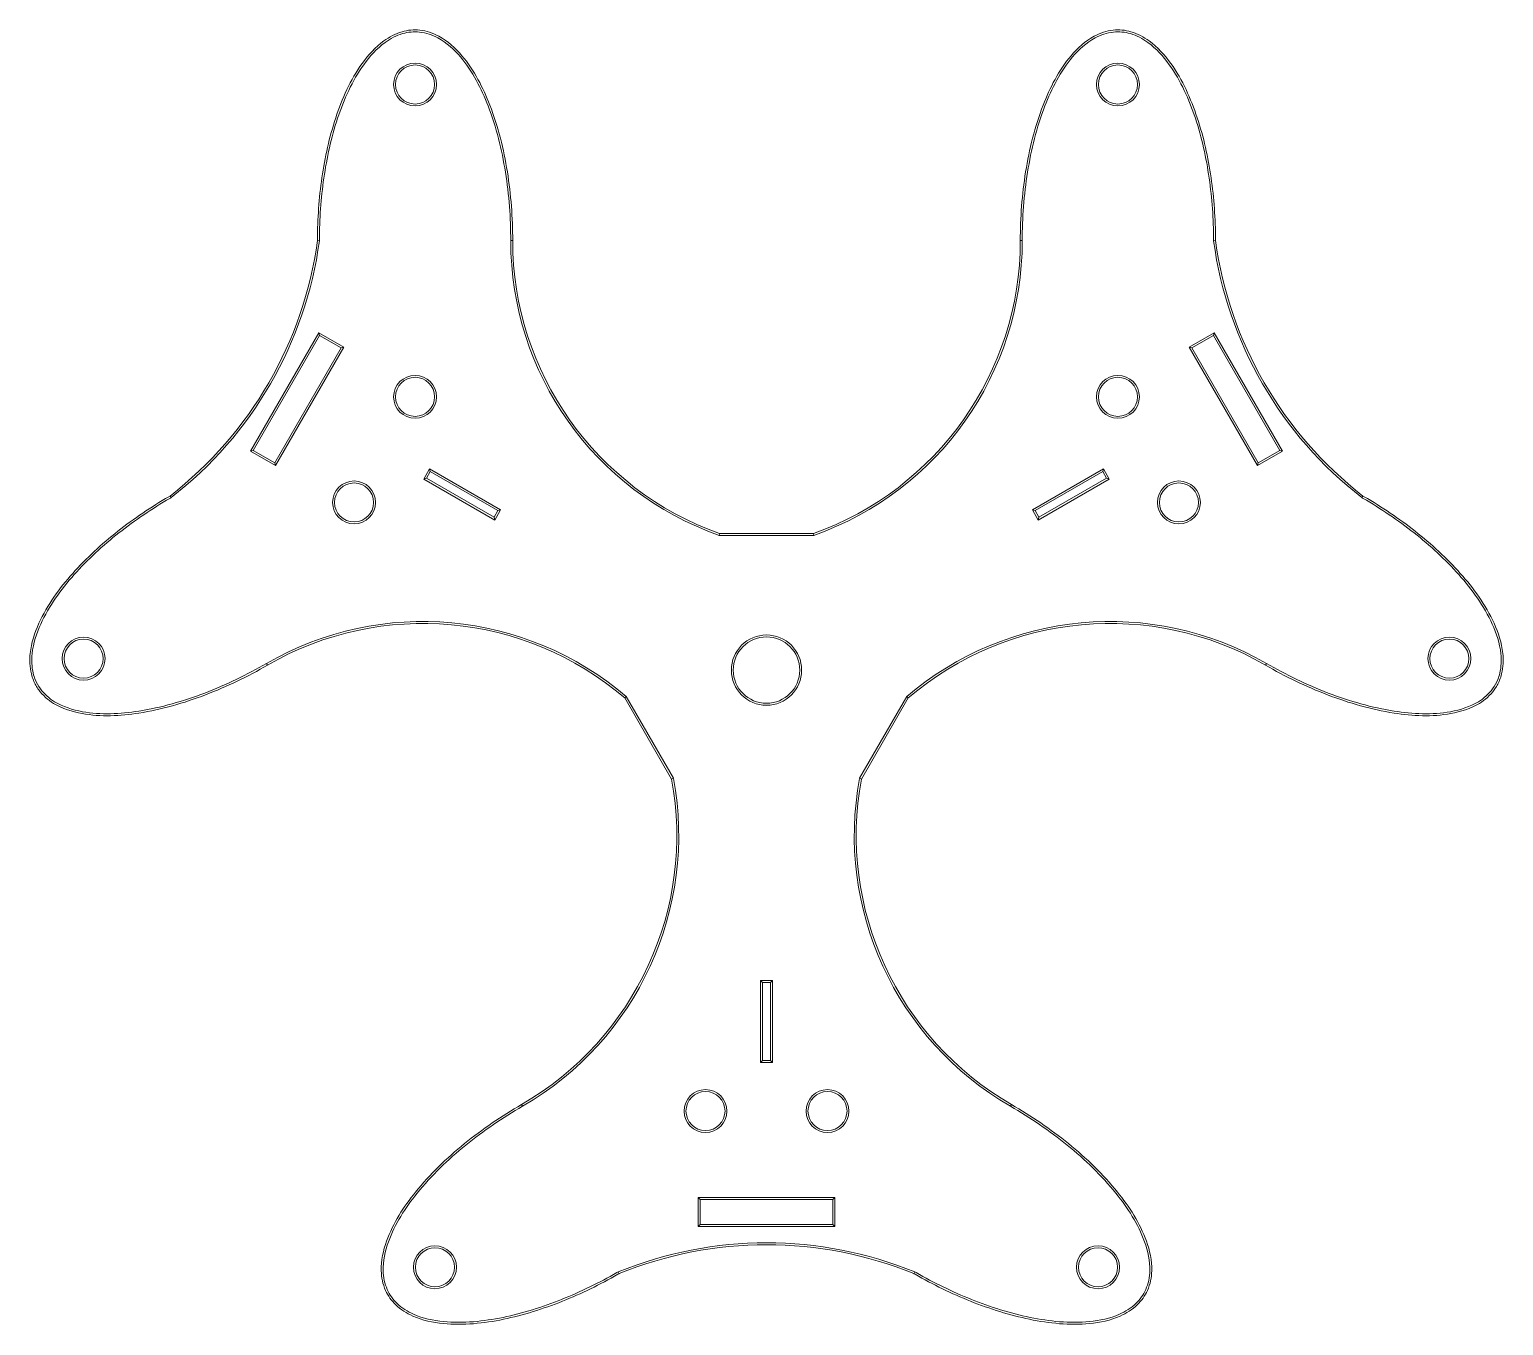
# Model space of a CAD drawing. Header units: inches. Extents: x 1.11 to 8.54, y 1.26 to 7.8.
import ezdxf

# ---------------------------------------------------------------- set-up
doc = ezdxf.new("R2010")
doc.units = ezdxf.units.IN
doc.header["$MEASUREMENT"] = 0
doc.layers.add('TANGENT EDGES', color=7, linetype='Continuous', lineweight=0)
doc.layers.add('VISIBLE', color=7, linetype='Continuous', lineweight=0)

msp = doc.modelspace()

# ---------------------------------------------------------------- linework, layer by layer
at = {"layer": 'TANGENT EDGES'}
for p, q in [((3.5456, 6.734), (3.5358, 6.734)), ((6.1145, 6.734), (6.1047, 6.734)), ((2.3102, 4.594), (2.3052, 4.6025)), ((7.3451, 4.6025), (7.3402, 4.594)), ((3.5897, 2.3778), (3.5946, 2.3693)), ((6.0557, 2.3693), (6.0607, 2.3778))]:
    msp.add_line(p, q, dxfattribs=at)
at = {"layer": 'VISIBLE'}
for p, q in [((2.5712, 6.7333), (2.5614, 6.734)), ((7.0791, 6.7333), (7.089, 6.734)), ((2.5681, 6.2695), (2.2236, 5.6728)), ((2.2371, 5.6764), (2.5717, 6.256)), ((2.5717, 6.256), (2.5681, 6.2695)), ((2.6943, 6.1967), (2.5681, 6.2695)), ((2.5717, 6.256), (2.6808, 6.1931)), ((7.0822, 6.2695), (6.9561, 6.1967)), ((6.9695, 6.1931), (7.0786, 6.256)), ((7.0822, 6.2695), (7.0786, 6.256)), ((7.0786, 6.256), (7.4133, 5.6764)), ((7.4267, 5.6728), (7.0822, 6.2695)), ((2.6808, 6.1931), (2.3462, 5.6134)), ((2.3498, 5.6), (2.6943, 6.1967)), ((2.6943, 6.1967), (2.6808, 6.1931)), ((6.9561, 6.1967), (6.9695, 6.1931)), ((6.9561, 6.1967), (7.3006, 5.6)), ((7.3042, 5.6134), (6.9695, 6.1931)), ((2.2236, 5.6728), (2.2371, 5.6764)), ((2.2236, 5.6728), (2.3498, 5.6)), ((2.3462, 5.6134), (2.2371, 5.6764)), ((7.3006, 5.6), (7.4267, 5.6728)), ((7.4133, 5.6764), (7.3042, 5.6134)), ((7.4133, 5.6764), (7.4267, 5.6728)), ((2.3498, 5.6), (2.3462, 5.6134)), ((3.1266, 5.5833), (3.0971, 5.5322)), ((3.4846, 5.3766), (3.1266, 5.5833)), ((3.1302, 5.5699), (3.1266, 5.5833)), ((6.5237, 5.5833), (6.1657, 5.3766)), ((6.5201, 5.5699), (6.5237, 5.5833)), ((6.5532, 5.5322), (6.5237, 5.5833)), ((7.3006, 5.6), (7.3042, 5.6134)), ((3.1106, 5.5358), (3.0971, 5.5322)), ((3.0971, 5.5322), (3.4551, 5.3255)), ((3.1106, 5.5358), (3.1302, 5.5699)), ((3.4515, 5.339), (3.1106, 5.5358)), ((3.1302, 5.5699), (3.4712, 5.373)), ((6.1792, 5.373), (6.5201, 5.5699)), ((6.1952, 5.3255), (6.5532, 5.5322)), ((6.5398, 5.5358), (6.1988, 5.339)), ((6.5201, 5.5699), (6.5398, 5.5358)), ((6.5398, 5.5358), (6.5532, 5.5322)), ((1.8235, 5.4382), (1.818, 5.4464)), ((7.8268, 5.4382), (7.8323, 5.4464)), ((3.4712, 5.373), (3.4515, 5.339)), ((3.4551, 5.3255), (3.4846, 5.3766)), ((3.4846, 5.3766), (3.4712, 5.373)), ((6.1792, 5.373), (6.1657, 5.3766)), ((6.1657, 5.3766), (6.1952, 5.3255)), ((6.1988, 5.339), (6.1792, 5.373)), ((3.4515, 5.339), (3.4551, 5.3255)), ((6.1952, 5.3255), (6.1988, 5.339)), ((4.5873, 5.2477), (4.589, 5.2576)), ((4.5873, 5.2477), (5.0631, 5.2477)), ((5.0614, 5.2576), (4.589, 5.2576)), ((5.0614, 5.2576), (5.0631, 5.2477)), ((4.1104, 4.4287), (4.1181, 4.4351)), ((4.1104, 4.4287), (4.3466, 4.0195)), ((4.356, 4.023), (4.1181, 4.4351)), ((5.5323, 4.4351), (5.2944, 4.023)), ((5.3037, 4.0195), (5.54, 4.4287)), ((5.5323, 4.4351), (5.54, 4.4287)), ((4.356, 4.023), (4.3466, 4.0195)), ((5.3037, 4.0195), (5.2944, 4.023)), ((4.8547, 3.0036), (4.7956, 3.0036)), ((4.7956, 3.0036), (4.8055, 2.9938)), ((4.7956, 3.0036), (4.7956, 2.5903)), ((4.8055, 2.9938), (4.8449, 2.9938)), ((4.8055, 2.6001), (4.8055, 2.9938)), ((4.8449, 2.9938), (4.8547, 3.0036)), ((4.8449, 2.9938), (4.8449, 2.6001)), ((4.8547, 2.5903), (4.8547, 3.0036)), ((4.8055, 2.6001), (4.7956, 2.5903)), ((4.7956, 2.5903), (4.8547, 2.5903)), ((4.8449, 2.6001), (4.8055, 2.6001)), ((4.8449, 2.6001), (4.8547, 2.5903)), ((4.4807, 1.9091), (4.4905, 1.8993)), ((4.4807, 1.9091), (4.4807, 1.7635)), ((5.1697, 1.9091), (4.4807, 1.9091)), ((4.4905, 1.7733), (4.4905, 1.8993)), ((4.4905, 1.8993), (5.1598, 1.8993)), ((5.1697, 1.9091), (5.1598, 1.8993)), ((5.1598, 1.8993), (5.1598, 1.7733)), ((5.1697, 1.7635), (5.1697, 1.9091)), ((4.4905, 1.7733), (4.4807, 1.7635)), ((4.4807, 1.7635), (5.1697, 1.7635)), ((5.1598, 1.7733), (4.4905, 1.7733)), ((5.1697, 1.7635), (5.1598, 1.7733)), ((4.0775, 1.5343), (4.0818, 1.5254)), ((5.5729, 1.5343), (5.5685, 1.5254))]:
    msp.add_line(p, q, dxfattribs=at)
for centre, radius in [((3.0535, 7.5214), 0.1083), ((3.0535, 7.5214), 0.0984), ((6.5968, 7.5214), 0.1083), ((6.5968, 7.5214), 0.0984), ((3.0535, 5.9466), 0.1083), ((3.0535, 5.9466), 0.0984), ((6.5968, 5.9466), 0.1083), ((6.5968, 5.9466), 0.0984), ((2.746, 5.4139), 0.1083), ((2.746, 5.4139), 0.0984), ((6.9043, 5.4139), 0.1083), ((6.9043, 5.4139), 0.0984), ((1.3822, 4.6265), 0.1083), ((1.3822, 4.6265), 0.0984), ((4.8252, 4.5686), 0.1772), ((4.8252, 4.5686), 0.1673), ((8.2682, 4.6265), 0.1083), ((8.2682, 4.6265), 0.0984), ((4.5177, 2.3453), 0.1083), ((5.1327, 2.3453), 0.1083), ((4.5177, 2.3453), 0.0984), ((5.1327, 2.3453), 0.0984), ((3.1538, 1.5579), 0.1083), ((3.1538, 1.5579), 0.0984), ((6.4965, 1.5579), 0.1083), ((6.4965, 1.5579), 0.0984)]:
    msp.add_circle(centre, radius, dxfattribs=at)
for centre, radius, start, end in [((0.6112, 7.0016), 1.9685, 307.81317, 352.18683), ((0.6112, 7.0016), 1.9783, 307.79366, 352.20634), ((5.1119, 6.734), 1.5761, 180, 250.55674), ((5.1119, 6.734), 1.5663, 180, 250.49515), ((4.5384, 6.734), 1.5663, 289.50485, 360), ((4.5384, 6.734), 1.5761, 289.44326, 360), ((9.0392, 7.0016), 1.9783, 187.79366, 232.20634), ((9.0392, 7.0016), 1.9685, 187.81317, 232.18683), ((3.0933, 3.2376), 1.5761, 49.44326, 120), ((3.0933, 3.2376), 1.5663, 49.50485, 120), ((6.5571, 3.2376), 1.5761, 60, 130.55674), ((6.5571, 3.2376), 1.5663, 60, 130.49515), ((2.8066, 3.7342), 1.5663, 300, 10.49515), ((2.8066, 3.7342), 1.5761, 300, 10.55674), ((6.8438, 3.7342), 1.5761, 169.44326, 240), ((6.8438, 3.7342), 1.5663, 169.50485, 240), ((4.8252, -0.2973), 1.9783, 67.79366, 112.20634), ((4.8252, -0.2973), 1.9685, 67.81317, 112.18683)]:
    msp.add_arc(centre, radius, start, end, dxfattribs=at)
for points, knots in [([(3.5456, 6.734), (3.5456, 6.8492), (3.5371, 6.9659), (3.5004, 7.1955), (3.4726, 7.3087), (3.3963, 7.5054), (3.3519, 7.593), (3.2571, 7.705), (3.2184, 7.7405), (3.144, 7.7809), (3.1109, 7.7922), (3.0476, 7.7988), (3.0166, 7.7958), (2.9549, 7.7779), (2.9237, 7.7612), (2.8532, 7.7098), (2.8171, 7.6696), (2.7273, 7.5443), (2.6856, 7.4497), (2.6211, 7.2557), (2.5987, 7.1539), (2.5689, 6.9482), (2.5617, 6.844), (2.5614, 6.7385), (2.5614, 6.7362), (2.5614, 6.734)], [-6.35902, -6.35902, -6.35902, -6.35902, -5.484536, -5.484536, -4.610052, -4.610052, -3.889308, -3.889308, -3.511421, -3.511421, -3.264967, -3.264967, -3.046841, -3.046841, -2.794125, -2.794125, -2.400103, -2.400103, -1.636419, -1.636419, -0.852822, -0.852822, -0.069226, -0.069226, -0.052085, -0.052085, -0.052085, -0.052085]), ([(3.5358, 6.734), (3.5358, 6.8487), (3.5273, 6.9649), (3.4908, 7.1934), (3.4631, 7.306), (3.3874, 7.5012), (3.3433, 7.5879), (3.2502, 7.698), (3.2123, 7.7326), (3.1402, 7.7717), (3.1084, 7.7826), (3.0478, 7.7889), (3.0183, 7.786), (2.9589, 7.7688), (2.9288, 7.7527), (2.8602, 7.7027), (2.8247, 7.6633), (2.7362, 7.5398), (2.6947, 7.4459), (2.6307, 7.2532), (2.6084, 7.152), (2.5787, 6.9472), (2.5716, 6.8435), (2.5712, 6.7382), (2.5712, 6.7358), (2.5712, 6.7333)], [-6.35902, -6.35902, -6.35902, -6.35902, -5.484536, -5.484536, -4.610052, -4.610052, -3.889308, -3.889308, -3.511421, -3.511421, -3.264967, -3.264967, -3.046841, -3.046841, -2.794125, -2.794125, -2.400103, -2.400103, -1.636419, -1.636419, -0.852822, -0.852822, -0.069226, -0.069226, -0.050382, -0.050382, -0.050382, -0.050382]), ([(7.089, 6.734), (7.089, 6.7362), (7.089, 6.7385), (7.0886, 6.844), (7.0814, 6.9482), (7.0517, 7.1539), (7.0292, 7.2557), (6.9647, 7.4497), (6.923, 7.5443), (6.8332, 7.6696), (6.7971, 7.7098), (6.7267, 7.7612), (6.6955, 7.7779), (6.6337, 7.7958), (6.6028, 7.7988), (6.5394, 7.7922), (6.5064, 7.7809), (6.4319, 7.7405), (6.3932, 7.705), (6.2985, 7.593), (6.254, 7.5054), (6.1778, 7.3087), (6.15, 7.1955), (6.1133, 6.9659), (6.1047, 6.8492), (6.1047, 6.734)], [-6.306935, -6.306935, -6.306935, -6.306935, -6.289795, -6.289795, -5.506198, -5.506198, -4.722601, -4.722601, -3.958918, -3.958918, -3.564896, -3.564896, -3.312179, -3.312179, -3.094054, -3.094054, -2.847599, -2.847599, -2.469713, -2.469713, -1.748969, -1.748969, -0.874484, -0.874484, 0, 0, 0, 0]), ([(7.0791, 6.7333), (7.0791, 6.7358), (7.0791, 6.7382), (7.0788, 6.8435), (7.0716, 6.9472), (7.042, 7.152), (7.0197, 7.2532), (6.9556, 7.4459), (6.9142, 7.5398), (6.8256, 7.6633), (6.7902, 7.7027), (6.7216, 7.7527), (6.6914, 7.7688), (6.6321, 7.786), (6.6025, 7.7889), (6.5419, 7.7826), (6.5101, 7.7717), (6.4381, 7.7326), (6.4002, 7.698), (6.307, 7.5879), (6.2629, 7.5012), (6.1873, 7.306), (6.1596, 7.1934), (6.1231, 6.9649), (6.1145, 6.8487), (6.1145, 6.734)], [-6.308638, -6.308638, -6.308638, -6.308638, -6.289795, -6.289795, -5.506198, -5.506198, -4.722601, -4.722601, -3.958918, -3.958918, -3.564896, -3.564896, -3.312179, -3.312179, -3.094054, -3.094054, -2.847599, -2.847599, -2.469713, -2.469713, -1.748969, -1.748969, -0.874484, -0.874484, 0, 0, 0, 0]), ([(1.818, 5.4464), (1.8161, 5.4453), (1.8141, 5.4441), (1.7229, 5.3911), (1.6363, 5.3328), (1.473, 5.2041), (1.3961, 5.1338), (1.2603, 4.981), (1.1992, 4.8975), (1.1356, 4.7571), (1.1188, 4.7057), (1.1096, 4.619), (1.1107, 4.5837), (1.1217, 4.5391), (1.1252, 4.5282), (1.1365, 4.5002), (1.1456, 4.4837), (1.1763, 4.4414), (1.2027, 4.4184), (1.2748, 4.3741), (1.3249, 4.3584), (1.4693, 4.3323), (1.5674, 4.3376), (1.7759, 4.3699), (1.8878, 4.4024), (2.105, 4.4855), (2.2103, 4.5364), (2.3102, 4.594)], [-6.306935, -6.306935, -6.306935, -6.306935, -6.289795, -6.289795, -5.506198, -5.506198, -4.722601, -4.722601, -3.958918, -3.958918, -3.564896, -3.564896, -3.312179, -3.312179, -3.228907, -3.228907, -3.094054, -3.094054, -2.847599, -2.847599, -2.469713, -2.469713, -1.748969, -1.748969, -0.874484, -0.874484, 0, 0, 0, 0]), ([(1.8235, 5.4382), (1.8214, 5.437), (1.8193, 5.4357), (1.7282, 5.3828), (1.642, 5.3248), (1.4794, 5.1967), (1.4029, 5.1268), (1.2681, 4.975), (1.2076, 4.8921), (1.1449, 4.7537), (1.1284, 4.7033), (1.1194, 4.6189), (1.1206, 4.5847), (1.1311, 4.5419), (1.1345, 4.5314), (1.1453, 4.5046), (1.1541, 4.4889), (1.1834, 4.4484), (1.2087, 4.4262), (1.2786, 4.3834), (1.3275, 4.3679), (1.4694, 4.3423), (1.5666, 4.3475), (1.7735, 4.3795), (1.8848, 4.4118), (2.101, 4.4945), (2.2059, 4.5452), (2.3052, 4.6025)], [-6.308638, -6.308638, -6.308638, -6.308638, -6.289795, -6.289795, -5.506198, -5.506198, -4.722601, -4.722601, -3.958918, -3.958918, -3.564896, -3.564896, -3.312179, -3.312179, -3.228907, -3.228907, -3.094054, -3.094054, -2.847599, -2.847599, -2.469713, -2.469713, -1.748969, -1.748969, -0.874484, -0.874484, 0, 0, 0, 0]), ([(7.3402, 4.594), (7.44, 4.5364), (7.5454, 4.4855), (7.7626, 4.4024), (7.8745, 4.3699), (8.083, 4.3376), (8.1811, 4.3323), (8.3254, 4.3584), (8.3755, 4.3741), (8.4477, 4.4184), (8.474, 4.4414), (8.5047, 4.4837), (8.5139, 4.5002), (8.5252, 4.5282), (8.5287, 4.5391), (8.5396, 4.5837), (8.5408, 4.619), (8.5315, 4.7057), (8.5147, 4.7571), (8.4512, 4.8975), (8.3901, 4.981), (8.2543, 5.1338), (8.1774, 5.2041), (8.0141, 5.3328), (7.9275, 5.3911), (7.8362, 5.4441), (7.8343, 5.4453), (7.8323, 5.4464)], [-6.457815, -6.457815, -6.457815, -6.457815, -5.58333, -5.58333, -4.708846, -4.708846, -3.988102, -3.988102, -3.610215, -3.610215, -3.363761, -3.363761, -3.228907, -3.228907, -3.145636, -3.145636, -2.892919, -2.892919, -2.498897, -2.498897, -1.735213, -1.735213, -0.951617, -0.951617, -0.16802, -0.16802, -0.150879, -0.150879, -0.150879, -0.150879]), ([(7.3451, 4.6025), (7.4445, 4.5452), (7.5494, 4.4945), (7.7655, 4.4118), (7.8769, 4.3795), (8.0837, 4.3475), (8.1809, 4.3423), (8.3228, 4.3679), (8.3718, 4.3834), (8.4416, 4.4262), (8.4669, 4.4484), (8.4963, 4.4889), (8.505, 4.5046), (8.5159, 4.5314), (8.5192, 4.5419), (8.5298, 4.5847), (8.5309, 4.6189), (8.5219, 4.7033), (8.5055, 4.7537), (8.4428, 4.8921), (8.3822, 4.975), (8.2474, 5.1268), (8.1709, 5.1967), (8.0084, 5.3248), (7.9221, 5.3828), (7.8311, 5.4357), (7.829, 5.437), (7.8268, 5.4382)], [-6.457815, -6.457815, -6.457815, -6.457815, -5.58333, -5.58333, -4.708846, -4.708846, -3.988102, -3.988102, -3.610215, -3.610215, -3.363761, -3.363761, -3.228907, -3.228907, -3.145636, -3.145636, -2.892919, -2.892919, -2.498897, -2.498897, -1.735213, -1.735213, -0.951617, -0.951617, -0.16802, -0.16802, -0.149176, -0.149176, -0.149176, -0.149176]), ([(3.5897, 2.3778), (3.4899, 2.3202), (3.3931, 2.2544), (3.2126, 2.1078), (3.1285, 2.0272), (2.9962, 1.8628), (2.9426, 1.7805), (2.893, 1.6424), (2.8816, 1.5911), (2.8839, 1.5065), (2.8906, 1.4722), (2.9165, 1.414), (2.9346, 1.3888), (2.981, 1.3442), (3.011, 1.3256), (3.0908, 1.2902), (3.1436, 1.2791), (3.297, 1.2639), (3.3999, 1.2751), (3.6001, 1.3163), (3.6995, 1.3477), (3.8925, 1.4248), (3.9863, 1.4707), (4.0779, 1.5232), (4.0799, 1.5243), (4.0818, 1.5254)], [-6.381791, -6.381791, -6.381791, -6.381791, -5.507307, -5.507307, -4.632822, -4.632822, -3.912078, -3.912078, -3.534192, -3.534192, -3.287737, -3.287737, -3.069612, -3.069612, -2.816896, -2.816896, -2.422874, -2.422874, -1.65919, -1.65919, -0.875593, -0.875593, -0.091996, -0.091996, -0.074856, -0.074856, -0.074856, -0.074856]), ([(3.5946, 2.3693), (3.4952, 2.3119), (3.3989, 2.2464), (3.2192, 2.1005), (3.1356, 2.0203), (3.0044, 1.8572), (2.9513, 1.7756), (2.9025, 1.6399), (2.8915, 1.5898), (2.8937, 1.5078), (2.9002, 1.4749), (2.925, 1.4192), (2.9423, 1.3951), (2.9869, 1.3523), (3.0159, 1.3342), (3.0934, 1.2998), (3.1454, 1.2888), (3.2966, 1.2739), (3.3986, 1.2849), (3.5975, 1.3258), (3.6963, 1.3571), (3.8884, 1.4338), (3.9818, 1.4794), (4.0732, 1.5318), (4.0753, 1.5331), (4.0775, 1.5343)], [-6.381791, -6.381791, -6.381791, -6.381791, -5.507307, -5.507307, -4.632822, -4.632822, -3.912078, -3.912078, -3.534192, -3.534192, -3.287737, -3.287737, -3.069612, -3.069612, -2.816896, -2.816896, -2.422874, -2.422874, -1.65919, -1.65919, -0.875593, -0.875593, -0.091996, -0.091996, -0.073153, -0.073153, -0.073153, -0.073153]), ([(5.5685, 1.5254), (5.5705, 1.5243), (5.5725, 1.5232), (5.664, 1.4707), (5.7578, 1.4248), (5.9509, 1.3477), (6.0502, 1.3163), (6.2505, 1.2751), (6.3533, 1.2639), (6.5067, 1.2791), (6.5596, 1.2902), (6.6393, 1.3256), (6.6693, 1.3442), (6.7157, 1.3888), (6.7338, 1.414), (6.7598, 1.4722), (6.7665, 1.5065), (6.7688, 1.5911), (6.7574, 1.6424), (6.7078, 1.7805), (6.6541, 1.8628), (6.5219, 2.0272), (6.4378, 2.1078), (6.2572, 2.2544), (6.1605, 2.3202), (6.0607, 2.3778)], [-6.306935, -6.306935, -6.306935, -6.306935, -6.289795, -6.289795, -5.506198, -5.506198, -4.722601, -4.722601, -3.958918, -3.958918, -3.564896, -3.564896, -3.312179, -3.312179, -3.094054, -3.094054, -2.847599, -2.847599, -2.469713, -2.469713, -1.748969, -1.748969, -0.874484, -0.874484, 0, 0, 0, 0]), ([(5.5729, 1.5343), (5.575, 1.5331), (5.5772, 1.5318), (5.6685, 1.4794), (5.7619, 1.4338), (5.9541, 1.3571), (6.0529, 1.3258), (6.2518, 1.2849), (6.3538, 1.2739), (6.505, 1.2888), (6.5569, 1.2998), (6.6345, 1.3342), (6.6635, 1.3523), (6.7081, 1.3951), (6.7253, 1.4192), (6.7502, 1.4749), (6.7567, 1.5078), (6.7589, 1.5898), (6.7478, 1.6399), (6.6991, 1.7756), (6.646, 1.8572), (6.5148, 2.0203), (6.4311, 2.1005), (6.2515, 2.2464), (6.1551, 2.3119), (6.0557, 2.3693)], [-6.308638, -6.308638, -6.308638, -6.308638, -6.289795, -6.289795, -5.506198, -5.506198, -4.722601, -4.722601, -3.958918, -3.958918, -3.564896, -3.564896, -3.312179, -3.312179, -3.094054, -3.094054, -2.847599, -2.847599, -2.469713, -2.469713, -1.748969, -1.748969, -0.874484, -0.874484, 0, 0, 0, 0])]:
    msp.add_open_spline(points, degree=3, knots=knots, dxfattribs=at)

doc.saveas('drawing.dxf')
